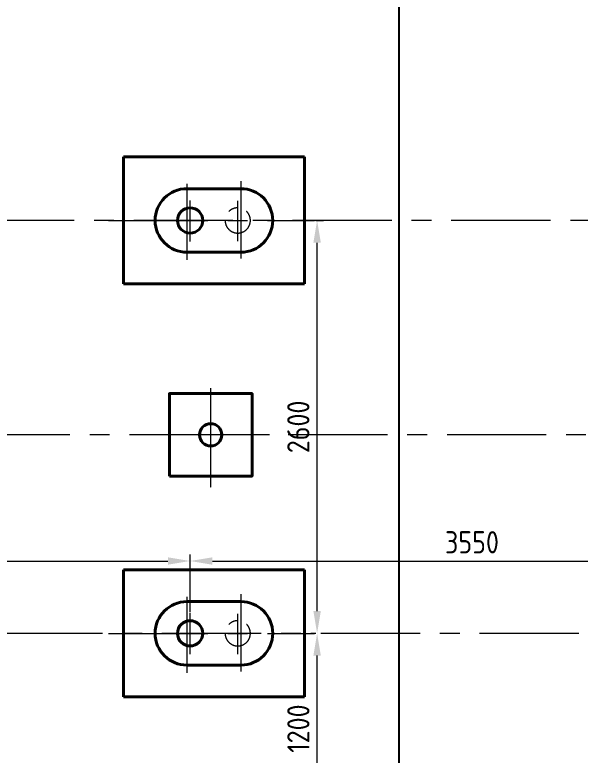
# Model space of a CAD drawing. Header units: millimetres. Extents: x 52110 to 400893, y -153728 to 31997.
# Drawn here: x 180134 to 183694, y -46875 to -42213 of the extents above; entities that cross this region are included whole.
import ezdxf

# ---------------------------------------------------------------- set-up
doc = ezdxf.new("R2010")
doc.units = ezdxf.units.MM
doc.header["$LTSCALE"] = 500
doc.linetypes.add('CENTER', pattern=[2, 1.25, -0.25, 0.25, -0.25])
doc.linetypes.add('PHANTOM2', pattern=[1.25, 0.625, -0.125, 0.125, -0.125, 0.125, -0.125])
for name, color, linetype, lineweight in [('2D', 4, 'PHANTOM2', 20), ('BIAOZHU', 3, 'Continuous', 25), ('SHI', 7, 'Continuous', 40), ('WEN', 3, 'Continuous', 20), ('ZHONG', 1, 'CENTER', 20)]:
    doc.layers.add(name, color=color, linetype=linetype, lineweight=lineweight)
doc.styles.add('GB', font='gbenor.shx', dxfattribs={"bigfont": 'gbcbig.shx'})
doc.dimstyles.new('ISO-25$0', dxfattribs={"dimscale": 40, "dimtxt": 3.5, "dimasz": 3.5, "dimexe": 1, "dimexo": 0.2, "dimgap": 1.2, "dimtad": 1, "dimtoh": 1, "dimdec": 1, "dimzin": 9, "dimdsep": 46, "dimtxsty": 'GB', "dimcen": 0, "dimclrd": 3, "dimclre": 3, "dimclrt": 256, "dimadec": 0, "dimazin": 2, "dimtfac": 1, "dimtdec": 1, "dimtix": 1, "dimtmove": 0, "dimatfit": 3, "dimldrblk": 'DOTSMALL', "dimfxl": 0, "dimlwd": -1, "dimlwe": 20, "dimarcsym": 0})

# ---------------------------------------------------------------- blocks, each defined once
blk = doc.blocks.new('*D1149')
at = {"layer": 'BIAOZHU', "color": 3, "linetype": 'ByBlock', "lineweight": 20}
for p, q in [((182583.1, -35408), (182513.8, -35408)), ((182583.1, -48208), (182513.8, -48208))]:
    blk.add_line(p, q, dxfattribs=at)
at = {"layer": 'BIAOZHU', "color": 3}
blk.add_line((182553.8, -48068), (182553.8, -35548), dxfattribs=at)
for points in [[(182530.5, -35548), (182577.2, -35548), (182553.8, -35408)], [(182530.5, -48068), (182577.2, -48068), (182553.8, -48208)]]:
    blk.add_solid(points, dxfattribs=at)
at = {"layer": 'Defpoints', "color": 0}
for p in [(182553.8, -35408), (182591.1, -35408), (182591.1, -48208)]:
    blk.add_point(p, dxfattribs=at)
at = {"layer": 'BIAOZHU', "insert": (182435.8, -41808), "char_height": 140, "attachment_point": 5, "rotation": 90, "style": 'GB'}
blk.add_mtext('12800', dxfattribs=at)
blk = doc.blocks.new('_DotSmall')
at = {"color": 0, "linetype": 'ByBlock', "const_width": 0.5}
blk.add_lwpolyline([(-0.0625, 0, 1), (0.0625, 0, 1)], format="xyb", close=True, dxfattribs=at)
blk = doc.blocks.new('*D1116')
at = {"layer": 'Defpoints', "color": 0}
for p in [(182037.2, -46108), (182037.2, -46108), (182037.2, -47308)]:
    blk.add_point(p, dxfattribs=at)
at = {"layer": 'WEN', "color": 3, "linetype": 'ByBlock', "lineweight": 20}
for p, q in [((182029.2, -46108), (181997.2, -46108)), ((182029.2, -47308), (181997.2, -47308))]:
    blk.add_line(p, q, dxfattribs=at)
at = {"layer": 'WEN', "color": 3, "linetype": 'ByBlock'}
blk.add_line((182037.2, -47168), (182037.2, -46248), dxfattribs=at)
at = {"layer": 'WEN', "color": 3}
for points in [[(182013.9, -46248), (182060.5, -46248), (182037.2, -46108)], [(182013.9, -47168), (182060.5, -47168), (182037.2, -47308)]]:
    blk.add_solid(points, dxfattribs=at)
at = {"layer": 'WEN', "insert": (181919.2, -46708), "char_height": 140, "attachment_point": 5, "rotation": 90, "style": 'GB'}
blk.add_mtext('1200', dxfattribs=at)
blk = doc.blocks.new('hdkk')
at = {"layer": '2D'}
blk.add_circle((188304.5, 51793.2), 79.5, dxfattribs=at)
at = {"layer": 'SHI', "linetype": 'ByBlock'}
for p, q in [((188724.5, 52193.2), (187584.5, 52193.2)), ((187584.5, 51393.2), (187584.5, 52193.2)), ((188724.5, 51393.2), (187584.5, 51393.2))]:
    blk.add_line(p, q, dxfattribs=at)
at = {"layer": 'SHI'}
for p, q in [((188724.5, 52193.2), (188724.5, 51393.2)), ((187984.5, 51993.2), (188324.5, 51993.2)), ((187984.5, 51593.2), (188324.5, 51593.2))]:
    blk.add_line(p, q, dxfattribs=at)
blk.add_circle((188004.5, 51793.2), 79.5, dxfattribs=at)
for centre, start, end in [((187984.5, 51793.2), 90, 270), ((188324.5, 51793.2), 270, 90)]:
    blk.add_arc(centre, 200, start, end, dxfattribs=at)
at = {"layer": 'ZHONG'}
for p, q in [((187984.5, 51562.3), (187984.5, 52041.9)), ((188324.5, 51545.6), (188324.5, 52033.6)), ((188004.5, 51925.2), (188004.5, 51666.9)), ((188304.5, 51924.7), (188304.5, 51669.5)), ((187491.2, 51793.2), (188788.5, 51793.2))]:
    blk.add_line(p, q, dxfattribs=at)
blk = doc.blocks.new('*D1120')
at = {"layer": 'Defpoints', "color": 0}
for p in [(181237.4, -45652.5), (177687.4, -45879), (181237.4, -45983.4)]:
    blk.add_point(p, dxfattribs=at)
at = {"layer": 'WEN', "color": 3, "linetype": 'ByBlock', "lineweight": 20}
for p, q in [((177687.4, -45871), (177687.4, -45612.5)), ((181237.4, -45975.4), (181237.4, -45612.5))]:
    blk.add_line(p, q, dxfattribs=at)
at = {"layer": 'WEN', "color": 3, "linetype": 'ByBlock'}
blk.add_line((177827.4, -45652.5), (181097.4, -45652.5), dxfattribs=at)
at = {"layer": 'WEN', "color": 3}
for points in [[(177827.4, -45629.2), (177827.4, -45675.8), (177687.4, -45652.5)], [(181097.4, -45629.2), (181097.4, -45675.8), (181237.4, -45652.5)]]:
    blk.add_solid(points, dxfattribs=at)
at = {"layer": 'WEN', "insert": (179462.4, -45534.5), "char_height": 140, "attachment_point": 5, "style": 'GB'}
blk.add_mtext('3550', dxfattribs=at)
blk = doc.blocks.new('*D1121')
at = {"layer": 'Defpoints', "color": 0}
for p in [(184787.4, -45652.5), (181237.4, -45983.4), (184787.4, -45981.8)]:
    blk.add_point(p, dxfattribs=at)
at = {"layer": 'WEN', "color": 3, "linetype": 'ByBlock', "lineweight": 20}
for p, q in [((181237.4, -45975.4), (181237.4, -45612.5)), ((184787.4, -45973.8), (184787.4, -45612.5))]:
    blk.add_line(p, q, dxfattribs=at)
at = {"layer": 'WEN', "color": 3, "linetype": 'ByBlock'}
blk.add_line((181377.4, -45652.5), (184647.4, -45652.5), dxfattribs=at)
at = {"layer": 'WEN', "color": 3}
for points in [[(181377.4, -45629.2), (181377.4, -45675.8), (181237.4, -45652.5)], [(184647.4, -45629.2), (184647.4, -45675.8), (184787.4, -45652.5)]]:
    blk.add_solid(points, dxfattribs=at)
at = {"layer": 'WEN', "insert": (183012.4, -45534.5), "char_height": 140, "attachment_point": 5, "style": 'GB'}
blk.add_mtext('3550', dxfattribs=at)
blk = doc.blocks.new('gdkk')
at = {"layer": 'SHI'}
blk.add_lwpolyline([(187744.5, 53003.2), (188264.5, 53003.2), (188264.5, 52483.2), (187744.5, 52483.2)], close=True, dxfattribs=at)
blk.add_circle((188004.5, 52743.2), 70, dxfattribs=at)
at = {"layer": 'ZHONG', "color": 1}
for p, q in [((188004.5, 53073.7), (188004.5, 52377.6)), ((188374.9, 52743.2), (187630.3, 52743.2))]:
    blk.add_line(p, q, dxfattribs=at)
blk = doc.blocks.new('*D1125')
at = {"layer": 'Defpoints', "color": 0}
for p in [(182021.4, -43508), (182037.2, -43508), (182037.2, -46108)]:
    blk.add_point(p, dxfattribs=at)
at = {"layer": 'WEN', "color": 3, "linetype": 'ByBlock', "lineweight": 20}
for p, q in [((182029.4, -43508), (182077.2, -43508)), ((182029.2, -46108), (181997.2, -46108))]:
    blk.add_line(p, q, dxfattribs=at)
at = {"layer": 'WEN', "color": 3, "linetype": 'ByBlock'}
blk.add_line((182037.2, -45968), (182037.2, -43648), dxfattribs=at)
at = {"layer": 'WEN', "color": 3}
for points in [[(182013.9, -43648), (182060.5, -43648), (182037.2, -43508)], [(182013.9, -45968), (182060.5, -45968), (182037.2, -46108)]]:
    blk.add_solid(points, dxfattribs=at)
at = {"layer": 'WEN', "insert": (181919.2, -44808), "char_height": 140, "attachment_point": 5, "rotation": 90, "style": 'GB'}
blk.add_mtext('2600', dxfattribs=at)

msp = doc.modelspace()

# ---------------------------------------------------------------- hatches: boundary and pattern name
at = {"layer": 'WEN'}
h = msp.add_hatch(dxfattribs=at)
h.set_pattern_fill('ANSI33', color=256, scale=20, style=0)
h.set_pattern_definition([(45, (-3197.09, -51805.67), (-89.80256, 89.80256), []), (45, (-3107.29, -51805.67), (-89.80256, 89.80256), [63.5, -31.75])])
h.paths.add_polyline_path([(186562.40863, -41473.01452), (186448.40863, -41473.01452), (186448.40863, -41808.01452), (186562.40863, -41808.01452)])
h.paths.add_polyline_path([(186562.40863, -41808.01452), (186448.40863, -41808.01452), (186448.40863, -41854.06742), (186448.40863, -42143.01452), (186562.40863, -42143.01452)])
h.paths.add_polyline_path([(186562.40863, -42873.01452), (186448.40863, -42873.01452), (186448.40863, -43254.06742), (186448.40863, -43543.01452), (186562.40863, -43543.01452)])
h.paths.add_polyline_path([(182535.06209, -42018.06045), (182535.06209, -41597.96859), (182354.15986, -41597.96859), (182354.15986, -42018.06045)], flags=9)
h.paths.add_polyline_path([(184033.21585, -46693.53279), (184289.88242, -46693.75974), (184290.03715, -46518.75981), (184033.37059, -46518.53286)], flags=9)
h.paths.add_polyline_path([(183393.82363, -47079.80756), (183393.82363, -46586.43729), (183207.30028, -46586.43729), (183207.30028, -47079.80756)], flags=9)
h.paths.add_polyline_path([(183081.54723, -45844.18073), (183081.54723, -45377.10639), (182900.82379, -45377.10639), (182900.82379, -45844.18073)], flags=9)
h.paths.add_polyline_path([(184060.00376, -44694.48526), (184316.67033, -44694.71133), (184316.82446, -44519.7114), (184060.1579, -44519.48533)], flags=9)
h.paths.add_polyline_path([(189750.50098, -42272.4297), (189750.50098, -41343.59934), (189539.98627, -41343.59934), (189539.98627, -42272.4297)], flags=9)
h.paths.add_polyline_path([(182018.40827, -46877.22712), (182018.40827, -46538.80192), (181837.50604, -46538.80192), (181837.50604, -46877.22712)], flags=9)
h.paths.add_polyline_path([(175731.52936, -45638.4846), (176093.28789, -45638.4846), (176093.28789, -45458.60617), (175731.52936, -45458.60617)], flags=9)
h.paths.add_polyline_path([(179281.52936, -45638.4846), (179643.28789, -45638.4846), (179643.28789, -45458.60617), (179281.52936, -45458.60617)], flags=9)
h.paths.add_polyline_path([(182831.52936, -45638.4846), (183193.28789, -45638.4846), (183193.28789, -45458.60617), (182831.52936, -45458.60617)], flags=9)
h.paths.add_polyline_path([(185194.02936, -44354.97587), (185520.78789, -44354.97587), (185520.78789, -44179.88401), (185194.02936, -44179.88401)], flags=9)
h.paths.add_polyline_path([(182018.40827, -44990.37509), (182018.40827, -44625.65396), (181837.50604, -44625.65396), (181837.50604, -44990.37509)], flags=9)
h.paths.add_polyline_path([(189015.24011, -41983.06045), (189015.24011, -41632.96859), (188840.14825, -41632.96859), (188840.14825, -41983.06045)], flags=9)
h.paths.add_polyline_path([(189015.24011, -40583.06045), (189015.24011, -40232.96859), (188840.14825, -40232.96859), (188840.14825, -40583.06045)], flags=9)
h.paths.add_polyline_path([(189015.24011, -43383.06045), (189015.24011, -43032.96859), (188840.14825, -43032.96859), (188840.14825, -43383.06045)], flags=9)
h.paths.add_polyline_path([(189020.02667, -39202.22712), (189020.02667, -38863.80192), (188840.14825, -38863.80192), (188840.14825, -39202.22712)], flags=9)
h.paths.add_polyline_path([(189020.02667, -44808.06045), (189020.02667, -44457.96859), (188840.14825, -44457.96859), (188840.14825, -44808.06045)], flags=9)
h.paths.add_polyline_path([(189015.24011, -46233.06045), (189015.24011, -45882.96859), (188840.14825, -45882.96859), (188840.14825, -46233.06045)], flags=9)
h.paths.add_polyline_path([(190551.90578, -43259.98961), (190747.90578, -43259.98961), (190747.90578, -43007.98961), (190551.90578, -43007.98961)], flags=9)
h.paths.add_polyline_path([(174282.788, -53492.47292), (174531.20532, -53492.47292), (174531.20532, -53152.66977), (174282.788, -53152.66977)], flags=9)
h.paths.add_polyline_path([(190326.36641, -54113.6929), (190969.88131, -54113.6929), (190969.88131, -53935.20163), (190326.36641, -53935.20163)], flags=9)
h.paths.add_polyline_path([(160685.44437, -41119.21801), (160930.44437, -41119.21801), (160930.44437, -40804.21801), (160685.44437, -40804.21801)], flags=9)
h.paths.add_polyline_path([(190027.29898, -40720.19803), (190238.3176, -40720.19803), (190238.3176, -40392.51274), (190027.29898, -40392.51274)], flags=9)
h.paths.add_polyline_path([(162244.34105, -53317.91933), (163397.39987, -53317.91933), (163397.39987, -52889.0958), (162244.34105, -52889.0958)], flags=9)
h.paths.add_polyline_path([(168167.02212, -53317.91933), (169316.90447, -53317.91933), (169316.90447, -52889.0958), (168167.02212, -52889.0958)], flags=9)
h.paths.add_polyline_path([(190413.46209, -53938.46197), (190882.78562, -53938.46197), (190882.78562, -53726.43256), (190413.46209, -53726.43256)], flags=9)
h.paths.add_polyline_path([(189597.85915, -53950.28041), (190066.38856, -53950.28041), (190066.38856, -53740.63335), (189597.85915, -53740.63335)], flags=9)
h.paths.add_polyline_path([(188795.4768, -53958.9513), (189268.77092, -53958.9513), (189268.77092, -53744.53954), (188795.4768, -53744.53954)], flags=9)
h.paths.add_polyline_path([(188122.84445, -54719.47159), (188437.40327, -54719.47159), (188437.40327, -54507.44217), (188122.84445, -54507.44217)], flags=9)
h.paths.add_polyline_path([(188177.39594, -54890.1848), (188382.85178, -54890.1848), (188382.85178, -54720.72896), (188177.39594, -54720.72896)], flags=9)
h.paths.add_polyline_path([(188676.82988, -54855.57453), (189099.41812, -54855.57453), (189099.41812, -54563.33923), (188676.82988, -54563.33923)], flags=9)
h.paths.add_polyline_path([(188751.35915, -54491.86865), (190013.8595, -54491.86865), (190013.8595, -54158.33923), (188751.35915, -54158.33923)], flags=9)
h.paths.add_polyline_path([(189653.05033, -54141.08923), (190011.19739, -54141.08923), (190011.19739, -53933.82453), (189653.05033, -53933.82453)], flags=9)
h.paths.add_polyline_path([(188850.66797, -54147.37777), (189213.57974, -54147.37777), (189213.57974, -53940.11307), (188850.66797, -53940.11307)], flags=9)
h.paths.add_polyline_path([(189359.13754, -54822.47469), (190849.11017, -54822.47469), (190849.11017, -54596.43907), (189359.13754, -54596.43907)], flags=9)
h.paths.add_polyline_path([(187253.18427, -54350.5654), (188454.68427, -54350.5654), (188454.68427, -54133.77128), (187253.18427, -54133.77128)], flags=9)
h.paths.add_polyline_path([(187415.66796, -54717.08923), (187736.57972, -54717.08923), (187736.57972, -54509.82453), (187415.66796, -54509.82453)], flags=9)
h.paths.add_polyline_path([(187429.05298, -54886.52775), (187723.19471, -54886.52775), (187723.19471, -54724.38601), (187429.05298, -54724.38601)], flags=9)
h.paths.add_polyline_path([(185427.88856, -54336.66276), (185820.35915, -54336.66276), (185820.35915, -54122.251), (185427.88856, -54122.251)], flags=9)
h.paths.add_polyline_path([(185425.50621, -54720.66276), (185822.7415, -54720.66276), (185822.7415, -54506.251), (185425.50621, -54506.251)], flags=9)
h.paths.add_polyline_path([(185428.68268, -54531.04512), (185819.56503, -54531.04512), (185819.56503, -54311.86865), (185428.68268, -54311.86865)], flags=9)
h.paths.add_polyline_path([(185428.68268, -54907.89806), (185819.56503, -54907.89806), (185819.56503, -54703.0157), (185428.68268, -54703.0157)], flags=9)
h.paths.add_polyline_path([(186029.30033, -54135.33923), (188350.2415, -54135.33923), (188350.2415, -53745.69217), (186029.30033, -53745.69217)], flags=9)
h.paths.add_polyline_path([(185973.61234, -34719.68976), (185973.61234, -33629.5427), (185556.70057, -33629.5427), (185556.70057, -34719.68976)], flags=9)
h.paths.add_polyline_path([(174818.60937, -42278.60245), (176135.74172, -42278.60245), (176135.74172, -41866.32304), (174818.60937, -41866.32304)], flags=9)
h.paths.add_polyline_path([(165831.41846, -50139.28941), (165831.41846, -49018.26), (165414.5067, -49018.26), (165414.5067, -50139.28941)], flags=9)

# ---------------------------------------------------------------- linework, layer by layer
msp.add_line((181367.40863, -45188.60302), (181367.40863, -45188.60302), dxfattribs=at)
at = {"layer": 'ZHONG', "color": 1}
for p, q in [((185507.40863, -43508.01452), (166305.0153, -43508.01452)), ((185480.1941, -44858.01452), (177557.41986, -44858.01452))]:
    msp.add_line(p, q, dxfattribs=at)
at = {"layer": 'ZHONG'}
msp.add_line((185685.38732, -46108.01452), (166374.33209, -46108.01452), dxfattribs=at)

# ---------------------------------------------------------------- block references
at = {"layer": 'SHI', "xscale": -1, "rotation": 180}
for name, p in [('hdkk', (-6767.09339, 8285.14144)), ('gdkk', (-6637.09339, 7885.14144)), ('hdkk', (-6767.09339, 5685.14144))]:
    msp.add_blockref(name, p, dxfattribs=at)

# ---------------------------------------------------------------- dimensions: what is measured, and where the dimension line sits
at = {"layer": 'BIAOZHU'}
dim = msp.add_linear_dim(base=(182553.84949, -35408.01452), p1=(182591.07356, -48208.01452), p2=(182591.07356, -35408.01452), angle=270, dimstyle='ISO-25$0', override={"dimatfit": 0, "dimfxl": 1.25}, dxfattribs=at)
dim.commit()
dim.dimension.update_dxf_attribs({"geometry": '*D1149', "text_midpoint": (182435.84949, -41808.01452)})
at = {"layer": 'WEN'}
for base, p1, p2, picture, middle in [((182037.19567, -43508.01452), (182037.19567, -46108.01452), (182021.44984, -43508.01452), '*D1125', (181919.19567, -44808.01452)), ((182037.19567, -46108.01452), (182037.19567, -47308.01452), (182037.19567, -46108.01452), '*D1116', (181919.19567, -46708.01452))]:
    dim = msp.add_linear_dim(base=base, p1=p1, p2=p2, angle=90, dimstyle='ISO-25$0', override={"dimatfit": 0, "dimfxl": 1.8}, dxfattribs=at)
    dim.commit()
    dim.dimension.update_dxf_attribs({"geometry": picture, "text_midpoint": middle})
for base, p1, p2, override, picture, middle in [((181237.40863, -45652.48544), (177687.40863, -45878.96787), (181237.40863, -45983.41209), {"dimatfit": 0, "dimfxl": 1.8}, '*D1120', (179462.40863, -45534.48544)), ((184787.40863, -45652.48544), (181237.40863, -45983.41209), (184787.40863, -45981.80369), {"dimtmove": 1, "dimatfit": 0, "dimfxl": 1.8}, '*D1121', (183012.40863, -45534.48544))]:
    dim = msp.add_linear_dim(base=base, p1=p1, p2=p2, dimstyle='ISO-25$0', override=override, dxfattribs=at)
    dim.commit()
    dim.dimension.update_dxf_attribs({"geometry": picture, "text_midpoint": middle})

doc.saveas('drawing.dxf')
